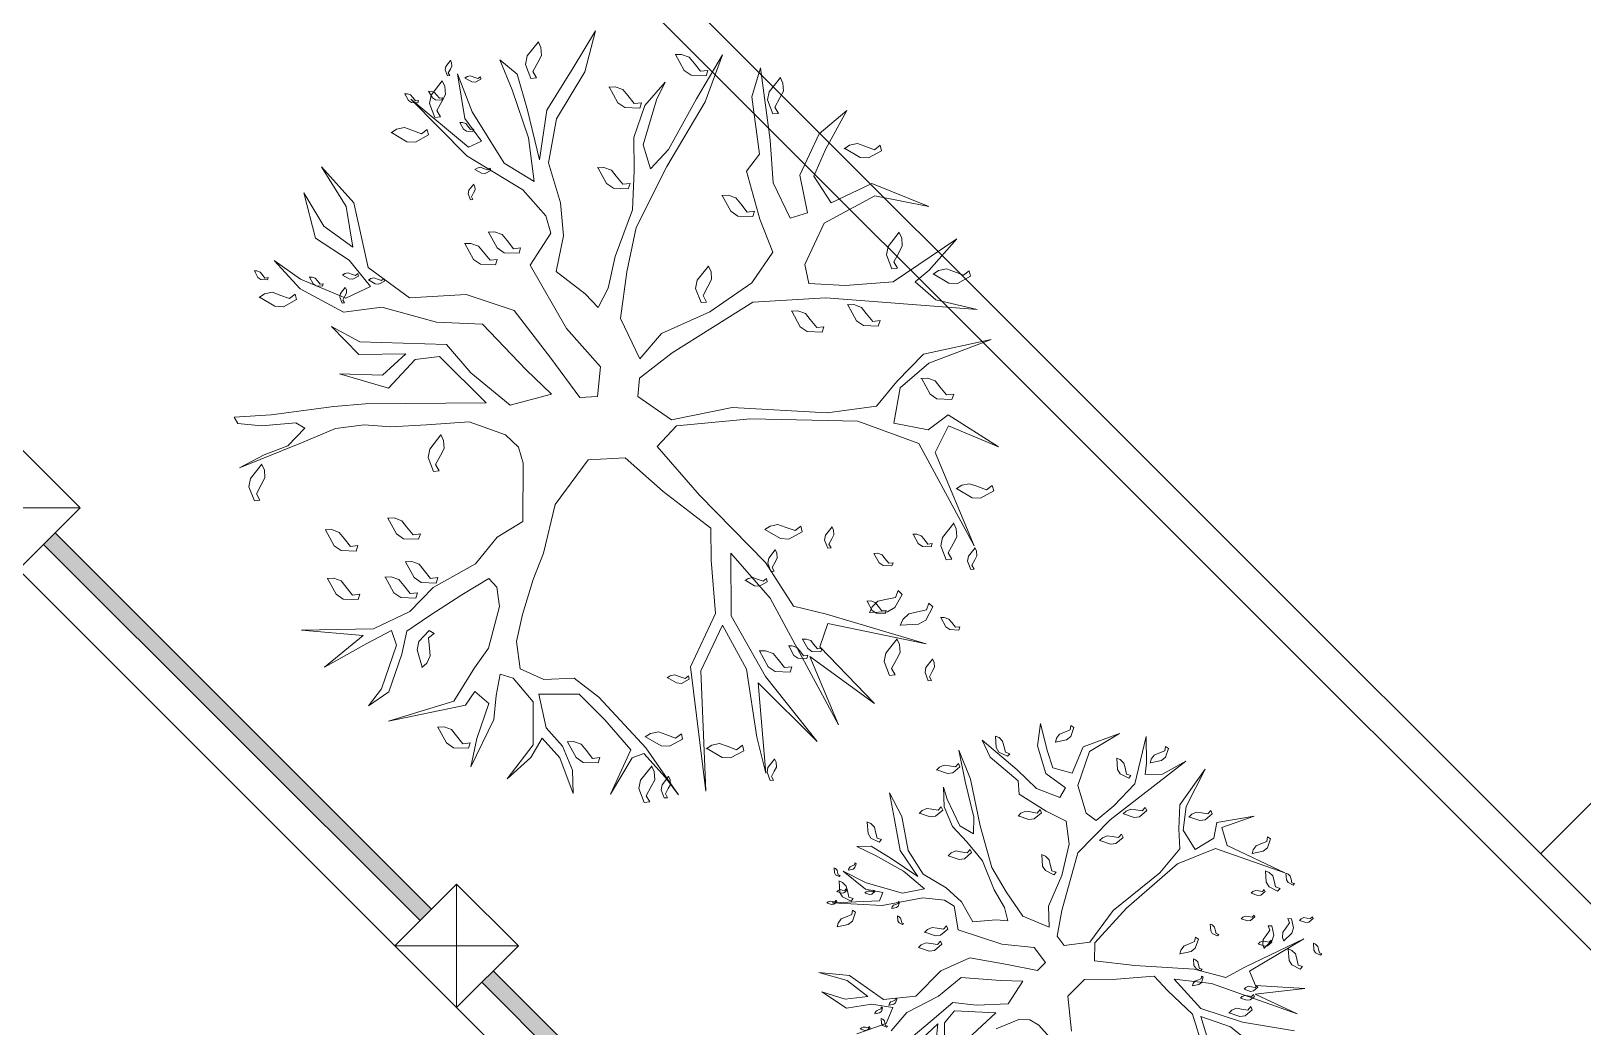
# Model space of a CAD drawing. Header units: millimetres. Extents: x 235 to 418, y 139 to 274.
# Drawn here: x 344.6 to 358.88, y 207.16 to 216.33 of the extents above; entities that cross this region are included whole.
import ezdxf

# ---------------------------------------------------------------- set-up
doc = ezdxf.new("R2010")
doc.units = ezdxf.units.MM
doc.header["$LTSCALE"] = 0.01
for name, color, linetype, lineweight in [('arboles', 252, 'Continuous', 9), ('muros bajos', 42, 'Continuous', 18), ('puertas', 2, 'Continuous', 9), ('punto delgado', 4, 'Continuous', 0)]:
    doc.layers.add(name, color=color, linetype=linetype, lineweight=lineweight)

# ---------------------------------------------------------------- blocks, each defined once
blk = doc.blocks.new('A$C0A697A68')
at = {"layer": 'puertas'}
blk.add_lwpolyline([(2.368, 4.301), (2.658, 3.795), (2.932, 3.488), (2.908, 3.251), (2.765, 3.243), (2.534, 3.557), (2.239, 3.939), (1.856, 4.066), (1.404, 4.039), (1.072, 4.283), (0.958, 4.801), (0.698, 5.088), (0.896, 4.77), (0.951, 4.445), (0.717, 4.613), (0.559, 4.881), (0.652, 4.516), (0.92, 4.341), (1.092, 4.13), (0.894, 4.037), (0.53, 4.189), (0.321, 4.338), (0.529, 4.111), (0.876, 3.924), (1.181, 3.965), (1.619, 3.845), (1.987, 3.828), (2.336, 3.464), (2.539, 3.269), (2.207, 3.18), (1.895, 3.438), (1.698, 3.667), (1.353, 3.677), (1.007, 3.686), (0.78, 3.811), (0.999, 3.585), (1.375, 3.591), (1.187, 3.421), (0.842, 3.431), (1.234, 3.317), (1.448, 3.545), (1.644, 3.571), (2.016, 3.199), (1.052, 3.191), (0.799, 3.17), (0.297, 3.103), (0, 3.085), (0.029, 3.034), (0.22, 3.015), (0.494, 3.04), (0.567, 2.995), (0.43, 2.854), (0.24, 2.784), (0.043, 2.68), (0.538, 2.88), (0.811, 2.994), (1.04, 3.024), (1.253, 3.008), (1.54, 3.024), (1.881, 3.048), (2.172, 2.942), (2.274, 2.845), (2.313, 2.717), (2.309, 2.25), (2.104, 2.123), (1.932, 1.911), (1.592, 1.721), (1.406, 1.53), (1.114, 1.391), (0.538, 1.381), (1.033, 1.336), (0.722, 1.083), (1.063, 1.273), (1.26, 1.377), (1.298, 1.26), (1.178, 0.911), (1.074, 0.775), (1.237, 0.886), (1.341, 1.188), (1.383, 1.371), (1.566, 1.496), (1.821, 1.663), (2.037, 1.792), (2.102, 1.723), (2.122, 1.57), (2.034, 1.236), (1.922, 1.077), (1.757, 0.811), (1.235, 0.652), (1.851, 0.779), (1.925, 0.889), (2.037, 0.793), (1.941, 0.513), (1.894, 0.285), (2.077, 0.665), (2.096, 0.856), (2.128, 1.027), (2.232, 0.996), (2.391, 0.807), (2.392, 0.463), (2.184, 0.191), (2.373, 0.36), (2.463, 0.516), (2.606, 0.358), (2.711, 0.072), (2.708, 0.26), (2.627, 0.45), (2.496, 0.599), (2.438, 0.868), (2.76, 0.867), (2.965, 0.661), (3.174, 0.423), (3.011, 0.068), (3.183, 0.357), (3.278, 0.392), (3.448, 0.204), (3.555, 0.063), (3.294, 0.439), (2.918, 0.844), (2.721, 0.995), (2.478, 0.985), (2.289, 1.071), (2.26, 1.289), (2.308, 1.506), (2.393, 1.784), (2.476, 1.995), (2.568, 2.385), (2.831, 2.742), (3.129, 2.759), (3.431, 2.489), (3.814, 2.196), (3.815, 1.94), (3.85, 1.512), (3.652, 1.086), (3.773, 0.092), (3.734, 1.053), (3.907, 1.42), (4.098, 1.068), (4.182, 0.524), (4.254, 0.234), (4.191, 0.958), (4.664, 0.488), (4.25, 1.01), (3.975, 1.495), (3.974, 1.995), (4.289, 1.637), (4.835, 0.622), (4.606, 1.169), (5.122, 0.794), (4.685, 1.246), (4.749, 1.432), (5.536, 1.271), (4.739, 1.509), (4.475, 1.573), (4.251, 1.921), (3.724, 2.461), (3.383, 2.849), (3.539, 3.014), (4.13, 3.071), (4.988, 3.052), (5.478, 2.873), (5.92, 2.055), (5.609, 2.802), (5.714, 3.015), (6.114, 2.847), (5.713, 3.104), (5.552, 2.983), (5.278, 3.035), (5.329, 3.319), (5.558, 3.516), (6.055, 3.705), (5.515, 3.588), (5.3, 3.371), (5.138, 3.172), (4.745, 3.119), (3.985, 3.162), (3.499, 3.064), (3.23, 3.25), (3.244, 3.396), (3.505, 3.598), (4.15, 4.006), (4.734, 4.039), (5.945, 3.946), (5.612, 4.023), (5.449, 4.168), (5.559, 4.26), (5.78, 4.512), (5.272, 4.167), (4.887, 4.137), (4.596, 4.154), (4.565, 4.305), (4.72, 4.637), (5.124, 4.857), (5.557, 4.771), (5.1, 4.954), (4.776, 4.8), (4.637, 5.014), (4.73, 5.227), (4.9, 5.538), (4.68, 5.353), (4.525, 5.022), (4.587, 4.719), (4.449, 4.678), (4.311, 4.96), (4.288, 5.301), (4.211, 5.879), (4.142, 5.648), (4.203, 5.19), (4.099, 5.054), (4.206, 4.668), (4.308, 4.404), (4.14, 4.16), (3.805, 3.926), (3.418, 3.753), (3.245, 3.552), (3.091, 3.875), (3.141, 4.248), (3.216, 4.603), (3.461, 5.091), (3.769, 5.609), (3.908, 5.983), (3.7, 5.633), (3.476, 5.226), (3.33, 5.073), (3.271, 5.265), (3.379, 5.624), (3.449, 5.766), (3.285, 5.578), (3.197, 5.322), (3.2, 5.056), (3.186, 4.743), (3.047, 4.369), (2.992, 4.118), (2.913, 3.963), (2.809, 4.071), (2.575, 4.251), (2.636, 4.536), (2.612, 4.8), (2.514, 5.12), (2.578, 5.472), (2.805, 5.847), (2.89, 6.175), (2.712, 5.879), (2.502, 5.54), (2.444, 5.144), (2.347, 5.541), (2.264, 5.83), (2.126, 5.945), (2.225, 5.703), (2.354, 5.32), (2.401, 4.971), (2.159, 5.117), (1.905, 5.527), (1.786, 5.833), (1.845, 5.474), (1.98, 5.293), (1.876, 5.245), (1.414, 5.628), (1.863, 5.177), (2.31, 4.904), (2.493, 4.695), (2.534, 4.556)], close=True, dxfattribs=at)
for points in [[(2.432, 6.091), (2.454, 6.044), (2.459, 5.98), (2.429, 5.924), (2.39, 5.852), (2.419, 5.801), (2.374, 5.796), (2.331, 5.908), (2.345, 5.975), (2.434, 6.088)], [(3.528, 5.986), (3.58, 5.988), (3.641, 5.966), (3.68, 5.918), (3.732, 5.853), (3.79, 5.86), (3.776, 5.817), (3.656, 5.821), (3.6, 5.86), (3.531, 5.986)], [(1.731, 5.941), (1.74, 5.921), (1.742, 5.894), (1.73, 5.87), (1.713, 5.839), (1.725, 5.818), (1.706, 5.816), (1.688, 5.863), (1.694, 5.891), (1.731, 5.94)], [(1.664, 5.777), (1.686, 5.73), (1.69, 5.666), (1.661, 5.611), (1.622, 5.538), (1.651, 5.487), (1.606, 5.483), (1.563, 5.595), (1.576, 5.661), (1.665, 5.775)], [(1.847, 5.797), (1.865, 5.81), (1.892, 5.815), (1.917, 5.806), (1.95, 5.794), (1.97, 5.809), (1.974, 5.79), (1.93, 5.766), (1.901, 5.767), (1.848, 5.798)], [(2.997, 5.726), (3.049, 5.728), (3.109, 5.707), (3.149, 5.658), (3.2, 5.594), (3.258, 5.6), (3.245, 5.557), (3.125, 5.562), (3.069, 5.6), (3, 5.727)], [(4.368, 5.805), (4.39, 5.758), (4.394, 5.694), (4.365, 5.639), (4.326, 5.566), (4.355, 5.515), (4.31, 5.511), (4.267, 5.623), (4.28, 5.689), (4.37, 5.803)], [(1.364, 5.672), (1.386, 5.673), (1.412, 5.663), (1.429, 5.643), (1.451, 5.615), (1.475, 5.618), (1.47, 5.6), (1.419, 5.602), (1.395, 5.618), (1.366, 5.672)], [(1.555, 5.692), (1.577, 5.693), (1.603, 5.684), (1.62, 5.663), (1.642, 5.636), (1.666, 5.639), (1.661, 5.621), (1.61, 5.623), (1.586, 5.639), (1.556, 5.693)], [(1.256, 5.36), (1.3, 5.389), (1.363, 5.402), (1.421, 5.38), (1.499, 5.352), (1.545, 5.387), (1.556, 5.343), (1.451, 5.285), (1.383, 5.289), (1.258, 5.362)], [(1.806, 5.443), (1.828, 5.443), (1.854, 5.434), (1.87, 5.414), (1.892, 5.386), (1.917, 5.389), (1.911, 5.371), (1.86, 5.373), (1.836, 5.389), (1.807, 5.443)], [(4.88, 5.233), (4.923, 5.262), (4.986, 5.275), (5.045, 5.253), (5.123, 5.225), (5.169, 5.26), (5.179, 5.216), (5.074, 5.159), (5.007, 5.163), (4.882, 5.236)], [(1.925, 5.066), (1.944, 5.078), (1.971, 5.084), (1.996, 5.075), (2.029, 5.063), (2.048, 5.078), (2.053, 5.059), (2.008, 5.034), (1.979, 5.036), (1.926, 5.067)], [(2.905, 5.081), (2.957, 5.083), (3.018, 5.062), (3.057, 5.013), (3.109, 4.949), (3.167, 4.955), (3.153, 4.912), (3.034, 4.917), (2.978, 4.955), (2.909, 5.082)], [(1.916, 4.95), (1.926, 4.93), (1.927, 4.903), (1.915, 4.879), (1.898, 4.848), (1.911, 4.827), (1.892, 4.825), (1.873, 4.873), (1.879, 4.901), (1.917, 4.949)], [(3.901, 4.859), (3.953, 4.861), (4.013, 4.839), (4.053, 4.791), (4.104, 4.726), (4.162, 4.733), (4.149, 4.69), (4.029, 4.694), (3.973, 4.733), (3.904, 4.859)], [(1.843, 4.473), (1.895, 4.475), (1.956, 4.454), (1.995, 4.405), (2.047, 4.341), (2.105, 4.347), (2.091, 4.304), (1.972, 4.309), (1.916, 4.347), (1.847, 4.474)], [(2.031, 4.565), (2.083, 4.567), (2.144, 4.545), (2.183, 4.497), (2.235, 4.432), (2.292, 4.439), (2.279, 4.396), (2.159, 4.4), (2.103, 4.439), (2.034, 4.565)], [(5.318, 4.566), (5.341, 4.519), (5.345, 4.455), (5.316, 4.4), (5.277, 4.327), (5.306, 4.276), (5.261, 4.272), (5.218, 4.384), (5.231, 4.45), (5.32, 4.564)], [(0.16, 4.255), (0.183, 4.255), (0.208, 4.246), (0.225, 4.226), (0.247, 4.198), (0.272, 4.201), (0.266, 4.183), (0.215, 4.185), (0.191, 4.201), (0.162, 4.255)], [(0.867, 4.221), (0.886, 4.233), (0.913, 4.239), (0.938, 4.23), (0.971, 4.218), (0.99, 4.233), (0.995, 4.214), (0.95, 4.189), (0.921, 4.191), (0.868, 4.222)], [(3.792, 4.296), (3.815, 4.249), (3.819, 4.185), (3.79, 4.13), (3.751, 4.057), (3.78, 4.006), (3.735, 4.002), (3.692, 4.114), (3.705, 4.18), (3.794, 4.294)], [(5.591, 4.229), (5.635, 4.258), (5.698, 4.271), (5.756, 4.249), (5.834, 4.221), (5.88, 4.256), (5.891, 4.212), (5.786, 4.154), (5.718, 4.158), (5.593, 4.231)], [(0.601, 4.205), (0.624, 4.206), (0.649, 4.197), (0.666, 4.176), (0.688, 4.148), (0.713, 4.151), (0.707, 4.133), (0.656, 4.135), (0.632, 4.151), (0.603, 4.205)], [(0.889, 4.123), (0.898, 4.103), (0.9, 4.076), (0.887, 4.052), (0.871, 4.021), (0.883, 4), (0.864, 3.998), (0.846, 4.046), (0.851, 4.074), (0.889, 4.122)], [(1.075, 4.182), (1.094, 4.194), (1.12, 4.199), (1.146, 4.19), (1.178, 4.178), (1.198, 4.193), (1.203, 4.174), (1.158, 4.15), (1.129, 4.151), (1.076, 4.183)], [(0.2, 4.042), (0.244, 4.071), (0.307, 4.084), (0.365, 4.062), (0.443, 4.034), (0.489, 4.069), (0.5, 4.025), (0.395, 3.968), (0.327, 3.972), (0.203, 4.045)], [(4.905, 3.983), (4.957, 3.985), (5.018, 3.963), (5.057, 3.914), (5.109, 3.85), (5.167, 3.857), (5.153, 3.813), (5.034, 3.818), (4.978, 3.856), (4.909, 3.983)], [(4.457, 3.934), (4.509, 3.936), (4.57, 3.914), (4.609, 3.866), (4.661, 3.801), (4.718, 3.808), (4.705, 3.765), (4.585, 3.769), (4.529, 3.808), (4.46, 3.934)], [(5.494, 3.395), (5.546, 3.397), (5.607, 3.376), (5.646, 3.327), (5.698, 3.262), (5.756, 3.269), (5.742, 3.226), (5.622, 3.231), (5.567, 3.269), (5.498, 3.396)], [(1.653, 2.945), (1.676, 2.898), (1.68, 2.834), (1.651, 2.778), (1.612, 2.706), (1.641, 2.655), (1.596, 2.65), (1.553, 2.762), (1.566, 2.829), (1.655, 2.942)], [(0.22, 2.709), (0.242, 2.662), (0.246, 2.598), (0.217, 2.543), (0.178, 2.47), (0.207, 2.419), (0.162, 2.415), (0.119, 2.527), (0.132, 2.593), (0.222, 2.707)], [(5.776, 2.511), (5.82, 2.539), (5.883, 2.552), (5.941, 2.531), (6.019, 2.502), (6.065, 2.538), (6.076, 2.494), (5.971, 2.436), (5.903, 2.44), (5.778, 2.513)], [(1.228, 2.276), (1.28, 2.278), (1.341, 2.256), (1.38, 2.208), (1.432, 2.143), (1.49, 2.15), (1.476, 2.107), (1.356, 2.111), (1.3, 2.15), (1.231, 2.276)], [(5.754, 2.238), (5.777, 2.191), (5.781, 2.127), (5.751, 2.071), (5.713, 1.998), (5.741, 1.948), (5.696, 1.943), (5.654, 2.055), (5.667, 2.122), (5.756, 2.235)], [(0.729, 2.182), (0.781, 2.184), (0.841, 2.162), (0.881, 2.113), (0.932, 2.049), (0.99, 2.056), (0.977, 2.012), (0.857, 2.017), (0.801, 2.055), (0.732, 2.182)], [(4.244, 2.184), (4.287, 2.213), (4.35, 2.226), (4.409, 2.204), (4.487, 2.176), (4.533, 2.211), (4.543, 2.167), (4.438, 2.109), (4.371, 2.113), (4.246, 2.186)], [(4.782, 2.209), (4.795, 2.181), (4.798, 2.143), (4.781, 2.111), (4.758, 2.068), (4.775, 2.038), (4.748, 2.035), (4.723, 2.101), (4.731, 2.14), (4.783, 2.207)], [(5.43, 2.147), (5.461, 2.148), (5.497, 2.135), (5.52, 2.107), (5.55, 2.069), (5.584, 2.072), (5.576, 2.047), (5.506, 2.05), (5.473, 2.072), (5.432, 2.147)], [(4.328, 2.024), (4.341, 1.996), (4.344, 1.958), (4.327, 1.925), (4.304, 1.882), (4.321, 1.852), (4.294, 1.85), (4.269, 1.916), (4.277, 1.955), (4.329, 2.022)], [(5.116, 1.993), (5.147, 1.995), (5.183, 1.982), (5.206, 1.953), (5.236, 1.915), (5.271, 1.919), (5.262, 1.894), (5.192, 1.896), (5.159, 1.919), (5.118, 1.994)], [(5.926, 2.04), (5.939, 2.012), (5.942, 1.975), (5.925, 1.942), (5.902, 1.899), (5.919, 1.869), (5.892, 1.866), (5.867, 1.932), (5.874, 1.972), (5.927, 2.039)], [(1.369, 1.927), (1.421, 1.929), (1.481, 1.907), (1.521, 1.858), (1.572, 1.794), (1.63, 1.801), (1.617, 1.757), (1.497, 1.762), (1.441, 1.8), (1.372, 1.927)], [(0.745, 1.793), (0.797, 1.795), (0.857, 1.774), (0.897, 1.725), (0.948, 1.661), (1.006, 1.667), (0.993, 1.624), (0.873, 1.629), (0.817, 1.667), (0.748, 1.794)], [(1.205, 1.805), (1.257, 1.807), (1.318, 1.786), (1.357, 1.737), (1.409, 1.673), (1.467, 1.679), (1.453, 1.636), (1.333, 1.641), (1.277, 1.679), (1.208, 1.806)], [(4.087, 1.777), (4.113, 1.794), (4.15, 1.802), (4.185, 1.789), (4.231, 1.772), (4.258, 1.793), (4.264, 1.767), (4.202, 1.733), (4.162, 1.735), (4.089, 1.779)], [(5.082, 1.518), (5.103, 1.566), (5.149, 1.611), (5.211, 1.625), (5.291, 1.642), (5.311, 1.697), (5.344, 1.666), (5.286, 1.561), (5.227, 1.527), (5.083, 1.522)], [(5.062, 1.612), (5.093, 1.614), (5.129, 1.601), (5.152, 1.572), (5.182, 1.534), (5.216, 1.538), (5.208, 1.512), (5.138, 1.515), (5.105, 1.538), (5.064, 1.613)], [(5.329, 1.418), (5.35, 1.466), (5.396, 1.511), (5.457, 1.524), (5.538, 1.542), (5.557, 1.597), (5.59, 1.566), (5.533, 1.46), (5.474, 1.427), (5.33, 1.421)], [(1.502, 1.081), (1.541, 1.116), (1.569, 1.174), (1.562, 1.236), (1.554, 1.318), (1.6, 1.354), (1.56, 1.376), (1.478, 1.288), (1.465, 1.222), (1.505, 1.083)], [(5.65, 1.481), (5.681, 1.482), (5.717, 1.469), (5.74, 1.441), (5.77, 1.403), (5.805, 1.406), (5.797, 1.381), (5.726, 1.384), (5.693, 1.406), (5.652, 1.481)], [(4.434, 1.253), (4.465, 1.254), (4.501, 1.242), (4.524, 1.213), (4.555, 1.175), (4.589, 1.179), (4.581, 1.153), (4.51, 1.156), (4.477, 1.178), (4.436, 1.253)], [(4.545, 1.307), (4.576, 1.308), (4.612, 1.296), (4.635, 1.267), (4.666, 1.229), (4.7, 1.233), (4.692, 1.207), (4.621, 1.21), (4.588, 1.233), (4.547, 1.307)], [(5.301, 1.311), (5.323, 1.264), (5.327, 1.2), (5.298, 1.145), (5.259, 1.072), (5.288, 1.021), (5.243, 1.017), (5.2, 1.129), (5.213, 1.195), (5.303, 1.309)], [(4.199, 1.213), (4.251, 1.215), (4.311, 1.193), (4.351, 1.144), (4.402, 1.08), (4.46, 1.087), (4.447, 1.043), (4.327, 1.048), (4.271, 1.086), (4.202, 1.213)], [(5.586, 1.149), (5.599, 1.121), (5.602, 1.083), (5.584, 1.05), (5.562, 1.007), (5.579, 0.977), (5.552, 0.975), (5.527, 1.041), (5.534, 1.08), (5.587, 1.147)], [(3.463, 0.999), (3.489, 1.015), (3.526, 1.023), (3.561, 1.01), (3.607, 0.993), (3.634, 1.014), (3.64, 0.988), (3.578, 0.954), (3.538, 0.957), (3.465, 1)], [(1.628, 0.603), (1.68, 0.605), (1.74, 0.584), (1.78, 0.535), (1.831, 0.47), (1.889, 0.477), (1.876, 0.434), (1.756, 0.438), (1.7, 0.477), (1.631, 0.603)], [(3.289, 0.525), (3.332, 0.553), (3.395, 0.566), (3.454, 0.544), (3.532, 0.516), (3.578, 0.551), (3.588, 0.507), (3.483, 0.45), (3.416, 0.454), (3.291, 0.527)], [(2.664, 0.486), (2.716, 0.488), (2.777, 0.467), (2.816, 0.418), (2.868, 0.353), (2.926, 0.36), (2.912, 0.317), (2.792, 0.321), (2.737, 0.36), (2.667, 0.487)], [(3.777, 0.431), (3.821, 0.46), (3.884, 0.473), (3.943, 0.451), (4.02, 0.423), (4.066, 0.458), (4.077, 0.414), (3.972, 0.357), (3.904, 0.361), (3.78, 0.434)], [(3.339, 0.295), (3.361, 0.248), (3.366, 0.183), (3.336, 0.128), (3.297, 0.055), (3.326, 0.005), (3.281, 0), (3.238, 0.112), (3.251, 0.178), (3.341, 0.292)], [(4.322, 0.35), (4.335, 0.322), (4.338, 0.284), (4.32, 0.252), (4.298, 0.209), (4.315, 0.179), (4.288, 0.176), (4.263, 0.242), (4.27, 0.281), (4.323, 0.348)], [(3.475, 0.211), (3.488, 0.183), (3.491, 0.145), (3.473, 0.112), (3.45, 0.069), (3.467, 0.039), (3.441, 0.037), (3.416, 0.103), (3.423, 0.142), (3.476, 0.209)]]:
    blk.add_lwpolyline(points, dxfattribs=at)
blk = doc.blocks.new('A$C795151E7')
at = {"layer": 'puertas'}
for points in [[(2.014, 10.846), (2.235, 10.875), (2.553, 10.789), (2.821, 10.776), (3.073, 10.512), (3.221, 10.37), (2.98, 10.306), (2.754, 10.493), (2.611, 10.659), (2.36, 10.666), (2.109, 10.673)], [(2.103, 10.6), (2.376, 10.604), (2.24, 10.481)], [(2.274, 10.405), (2.429, 10.571), (2.572, 10.59), (2.841, 10.32), (2.142, 10.313)], [(2.743, 10.21), (2.955, 10.133), (3.029, 10.063), (3.057, 9.97), (3.054, 9.631)], [(3.242, 9.728), (3.433, 9.988), (3.649, 10), (3.869, 9.804), (4.147, 9.591), (4.147, 9.406), (4.173, 9.095), (4.029, 8.786)], [(4.088, 8.761), (4.214, 9.028), (4.353, 8.773), (4.414, 8.378)], [(4.763, 8.352), (4.463, 8.731), (4.263, 9.083), (4.263, 9.446), (4.491, 9.186), (4.887, 8.449), (4.722, 8.846), (5.096, 8.574), (4.779, 8.902), (4.825, 9.037), (5.396, 8.92), (4.818, 9.092), (4.626, 9.139), (4.463, 9.392), (4.081, 9.784), (3.834, 10.065), (3.947, 10.185), (4.376, 10.226), (4.998, 10.213), (5.354, 10.083), (5.675, 9.489), (5.45, 10.031), (5.526, 10.186), (5.816, 10.064), (5.525, 10.251), (5.408, 10.163), (5.209, 10.201), (5.246, 10.407), (5.413, 10.55), (5.773, 10.687), (5.381, 10.602), (5.225, 10.444), (5.108, 10.3), (4.823, 10.262), (4.271, 10.293), (3.918, 10.221), (3.722, 10.357), (3.732, 10.463), (3.922, 10.609), (4.39, 10.905), (4.814, 10.929), (5.693, 10.861), (5.452, 10.918), (5.333, 11.023), (5.413, 11.09), (5.574, 11.273), (5.205, 11.022), (4.925, 11.001), (4.714, 11.013), (4.692, 11.123), (4.804, 11.363), (5.097, 11.523), (5.412, 11.461), (5.08, 11.594), (4.845, 11.482), (4.744, 11.637), (4.812, 11.791), (4.935, 12.017), (4.775, 11.883), (4.662, 11.643), (4.708, 11.423), (4.607, 11.393), (4.507, 11.598), (4.49, 11.845), (4.434, 12.265), (4.384, 12.097), (4.429, 11.764), (4.353, 11.666), (4.431, 11.386), (4.505, 11.194), (4.383, 11.017), (4.14, 10.848), (3.859, 10.721), (3.733, 10.576), (3.622, 10.811), (3.658, 11.081), (3.712, 11.338), (3.89, 11.693), (4.114, 12.069), (4.215, 12.34), (4.063, 12.086), (3.902, 11.791), (3.795, 11.68), (3.753, 11.819), (3.831, 12.08), (3.881, 12.183), (3.763, 12.046), (3.699, 11.86), (3.701, 11.667), (3.691, 11.44), (3.59, 11.169), (3.55, 10.986), (3.492, 10.874), (3.417, 10.953), (3.247, 11.083), (3.292, 11.29), (3.274, 11.481), (3.203, 11.714), (3.249, 11.97), (3.414, 12.242), (3.476, 12.479), (3.347, 12.265), (3.194, 12.019), (3.152, 11.731), (3.081, 12.02), (3.021, 12.229), (2.922, 12.313), (2.993, 12.137), (3.087, 11.859), (3.121, 11.606), (2.945, 11.712), (2.761, 12.009), (2.675, 12.231), (2.717, 11.971), (2.816, 11.839), (2.74, 11.805), (2.404, 12.083), (2.73, 11.755), (3.055, 11.557), (3.188, 11.405), (3.217, 11.305), (3.097, 11.119), (3.307, 10.752), (3.506, 10.529), (3.489, 10.358), (3.385, 10.352), (3.217, 10.579), (3.003, 10.857), (2.725, 10.949), (2.397, 10.929), (2.156, 11.107), (2.074, 11.482), (1.885, 11.691), (2.028, 11.46), (2.068, 11.224), (1.899, 11.346), (1.784, 11.54), (1.852, 11.275), (2.046, 11.148), (2.171, 10.996), (2.027, 10.928), (1.763, 11.038)], [(2.634, 12.31), (2.641, 12.295), (2.643, 12.275), (2.633, 12.258), (2.621, 12.236), (2.63, 12.22), (2.616, 12.219), (2.603, 12.253), (2.607, 12.274), (2.635, 12.309)], [(3.143, 12.419), (3.16, 12.385), (3.163, 12.338), (3.141, 12.298), (3.113, 12.245), (3.134, 12.208), (3.101, 12.205), (3.07, 12.286), (3.08, 12.334), (3.145, 12.417)], [(3.939, 12.342), (3.977, 12.344), (4.021, 12.328), (4.049, 12.293), (4.087, 12.246), (4.129, 12.251), (4.119, 12.22), (4.032, 12.223), (3.991, 12.251), (3.941, 12.343)], [(2.586, 12.191), (2.602, 12.157), (2.605, 12.11), (2.584, 12.07), (2.555, 12.017), (2.576, 11.981), (2.544, 11.977), (2.513, 12.059), (2.522, 12.107), (2.587, 12.189)], [(2.719, 12.206), (2.732, 12.215), (2.751, 12.218), (2.77, 12.212), (2.794, 12.203), (2.808, 12.214), (2.811, 12.2), (2.779, 12.183), (2.758, 12.184), (2.719, 12.206)], [(3.553, 12.154), (3.591, 12.155), (3.635, 12.14), (3.664, 12.104), (3.701, 12.058), (3.743, 12.063), (3.733, 12.031), (3.646, 12.035), (3.606, 12.062), (3.556, 12.154)], [(4.549, 12.211), (4.565, 12.177), (4.568, 12.131), (4.547, 12.091), (4.518, 12.038), (4.539, 12.001), (4.507, 11.998), (4.475, 12.079), (4.485, 12.127), (4.55, 12.21)], [(2.368, 12.114), (2.384, 12.115), (2.403, 12.108), (2.415, 12.093), (2.431, 12.074), (2.449, 12.076), (2.445, 12.062), (2.408, 12.064), (2.391, 12.076), (2.369, 12.115)], [(2.507, 12.13), (2.523, 12.13), (2.542, 12.124), (2.554, 12.108), (2.57, 12.089), (2.588, 12.091), (2.583, 12.077), (2.546, 12.079), (2.529, 12.091), (2.508, 12.13)], [(2.29, 11.888), (2.321, 11.909), (2.367, 11.918), (2.41, 11.903), (2.466, 11.882), (2.5, 11.908), (2.507, 11.876), (2.431, 11.834), (2.382, 11.837), (2.291, 11.89)], [(2.689, 11.948), (2.705, 11.949), (2.723, 11.942), (2.736, 11.927), (2.752, 11.907), (2.769, 11.909), (2.765, 11.896), (2.728, 11.897), (2.711, 11.909), (2.69, 11.948)], [(4.92, 11.796), (4.952, 11.817), (4.998, 11.826), (5.04, 11.811), (5.096, 11.79), (5.13, 11.816), (5.138, 11.784), (5.061, 11.742), (5.012, 11.745), (4.922, 11.798)], [(2.769, 11.591), (2.776, 11.576), (2.777, 11.556), (2.768, 11.539), (2.756, 11.517), (2.765, 11.501), (2.751, 11.5), (2.738, 11.534), (2.742, 11.555), (2.769, 11.59)], [(2.776, 11.675), (2.789, 11.684), (2.809, 11.688), (2.827, 11.681), (2.851, 11.672), (2.865, 11.683), (2.868, 11.67), (2.836, 11.652), (2.815, 11.653), (2.776, 11.676)], [(3.487, 11.686), (3.525, 11.687), (3.569, 11.672), (3.597, 11.636), (3.635, 11.59), (3.677, 11.594), (3.667, 11.563), (3.58, 11.566), (3.539, 11.594), (3.489, 11.686)], [(4.209, 11.524), (4.247, 11.526), (4.291, 11.51), (4.32, 11.475), (4.357, 11.428), (4.399, 11.433), (4.389, 11.402), (4.302, 11.405), (4.262, 11.433), (4.212, 11.525)], [(2.852, 11.311), (2.89, 11.312), (2.934, 11.297), (2.963, 11.261), (3, 11.215), (3.042, 11.219), (3.032, 11.188), (2.945, 11.192), (2.905, 11.219), (2.855, 11.311)], [(5.238, 11.312), (5.255, 11.278), (5.258, 11.231), (5.236, 11.191), (5.208, 11.138), (5.229, 11.102), (5.197, 11.098), (5.165, 11.18), (5.175, 11.228), (5.24, 11.31)], [(2.716, 11.244), (2.754, 11.246), (2.798, 11.23), (2.826, 11.195), (2.864, 11.148), (2.906, 11.153), (2.896, 11.122), (2.809, 11.125), (2.769, 11.153), (2.718, 11.245)], [(1.815, 11.05), (1.831, 11.05), (1.849, 11.044), (1.862, 11.029), (1.878, 11.009), (1.895, 11.011), (1.891, 10.997), (1.854, 10.999), (1.837, 11.011), (1.816, 11.05)], [(2.008, 11.062), (2.021, 11.07), (2.04, 11.074), (2.059, 11.068), (2.083, 11.059), (2.097, 11.07), (2.1, 11.056), (2.068, 11.038), (2.047, 11.04), (2.008, 11.062)], [(2.158, 11.033), (2.172, 11.042), (2.191, 11.046), (2.21, 11.039), (2.233, 11.03), (2.248, 11.041), (2.251, 11.027), (2.219, 11.01), (2.198, 11.011), (2.159, 11.033)], [(4.131, 11.116), (4.147, 11.082), (4.15, 11.035), (4.129, 10.995), (4.101, 10.942), (4.122, 10.906), (4.089, 10.902), (4.058, 10.984), (4.067, 11.032), (4.132, 11.114)], [(5.436, 11.067), (5.468, 11.088), (5.514, 11.097), (5.556, 11.082), (5.613, 11.061), (5.646, 11.087), (5.654, 11.055), (5.578, 11.013), (5.529, 11.016), (5.438, 11.069)], [(2.023, 10.991), (2.03, 10.976), (2.031, 10.956), (2.022, 10.939), (2.01, 10.917), (2.019, 10.901), (2.005, 10.9), (1.992, 10.934), (1.996, 10.955), (2.024, 10.99)], [(4.613, 10.853), (4.651, 10.854), (4.695, 10.839), (4.724, 10.803), (4.761, 10.757), (4.803, 10.761), (4.793, 10.73), (4.706, 10.734), (4.666, 10.761), (4.615, 10.853)], [(4.939, 10.888), (4.977, 10.89), (5.021, 10.874), (5.049, 10.839), (5.087, 10.792), (5.129, 10.797), (5.119, 10.766), (5.032, 10.769), (4.991, 10.797), (4.941, 10.889)], [(5.366, 10.462), (5.404, 10.463), (5.448, 10.448), (5.477, 10.412), (5.514, 10.366), (5.556, 10.37), (5.546, 10.339), (5.459, 10.342), (5.419, 10.37), (5.369, 10.462)], [(5.571, 9.82), (5.602, 9.841), (5.648, 9.85), (5.691, 9.834), (5.747, 9.814), (5.781, 9.839), (5.788, 9.808), (5.712, 9.766), (5.663, 9.769), (5.572, 9.822)], [(4.458, 9.583), (4.49, 9.604), (4.536, 9.613), (4.578, 9.597), (4.635, 9.577), (4.668, 9.602), (4.676, 9.57), (4.6, 9.529), (4.551, 9.531), (4.46, 9.584)], [(4.849, 9.601), (4.859, 9.581), (4.861, 9.553), (4.848, 9.529), (4.831, 9.498), (4.844, 9.477), (4.825, 9.475), (4.806, 9.523), (4.812, 9.551), (4.85, 9.6)], [(5.555, 9.622), (5.571, 9.588), (5.574, 9.541), (5.553, 9.501), (5.525, 9.448), (5.546, 9.411), (5.513, 9.408), (5.482, 9.489), (5.491, 9.538), (5.556, 9.62)], [(4.52, 9.466), (4.529, 9.446), (4.531, 9.419), (4.519, 9.395), (4.502, 9.364), (4.514, 9.342), (4.495, 9.34), (4.477, 9.388), (4.482, 9.417), (4.521, 9.465)], [(5.092, 9.444), (5.114, 9.445), (5.14, 9.436), (5.157, 9.415), (5.179, 9.388), (5.204, 9.39), (5.198, 9.372), (5.147, 9.374), (5.123, 9.39), (5.093, 9.445)], [(5.32, 9.556), (5.342, 9.557), (5.368, 9.548), (5.385, 9.527), (5.407, 9.499), (5.432, 9.502), (5.426, 9.483), (5.374, 9.485), (5.351, 9.502), (5.321, 9.556)], [(5.68, 9.478), (5.689, 9.458), (5.691, 9.431), (5.679, 9.407), (5.662, 9.376), (5.674, 9.354), (5.655, 9.352), (5.637, 9.4), (5.642, 9.429), (5.68, 9.477)], [(4.345, 9.288), (4.364, 9.3), (4.391, 9.305), (4.416, 9.296), (4.449, 9.284), (4.469, 9.299), (4.473, 9.28), (4.428, 9.255), (4.399, 9.257), (4.346, 9.288)], [(5.052, 9.168), (5.075, 9.169), (5.101, 9.159), (5.118, 9.139), (5.14, 9.111), (5.165, 9.114), (5.159, 9.095), (5.107, 9.097), (5.083, 9.114), (5.054, 9.168)], [(5.067, 9.1), (5.082, 9.134), (5.116, 9.167), (5.16, 9.177), (5.219, 9.19), (5.233, 9.229), (5.257, 9.207), (5.215, 9.13), (5.172, 9.106), (5.068, 9.102)], [(5.246, 9.027), (5.261, 9.061), (5.295, 9.094), (5.339, 9.104), (5.398, 9.117), (5.412, 9.157), (5.436, 9.134), (5.394, 9.057), (5.351, 9.033), (5.247, 9.029)], [(5.479, 9.072), (5.502, 9.073), (5.528, 9.064), (5.544, 9.043), (5.567, 9.016), (5.591, 9.018), (5.586, 9), (5.534, 9.002), (5.51, 9.018), (5.481, 9.073)], [(4.426, 8.878), (4.464, 8.879), (4.508, 8.864), (4.536, 8.828), (4.574, 8.781), (4.616, 8.786), (4.606, 8.755), (4.519, 8.758), (4.478, 8.786), (4.428, 8.878)], [(4.597, 8.907), (4.619, 8.908), (4.645, 8.899), (4.662, 8.878), (4.684, 8.85), (4.709, 8.853), (4.703, 8.834), (4.652, 8.836), (4.628, 8.853), (4.598, 8.907)], [(4.677, 8.946), (4.7, 8.947), (4.726, 8.938), (4.743, 8.917), (4.765, 8.889), (4.789, 8.892), (4.784, 8.874), (4.732, 8.876), (4.708, 8.892), (4.679, 8.947)], [(5.226, 8.949), (5.242, 8.915), (5.245, 8.869), (5.224, 8.828), (5.196, 8.776), (5.216, 8.739), (5.184, 8.736), (5.153, 8.817), (5.162, 8.865), (5.227, 8.947)], [(5.433, 8.831), (5.442, 8.811), (5.444, 8.783), (5.432, 8.76), (5.415, 8.728), (5.427, 8.707), (5.408, 8.705), (5.39, 8.753), (5.395, 8.781), (5.434, 8.83)]]:
    blk.add_lwpolyline(points, dxfattribs=at)

msp = doc.modelspace()

# ---------------------------------------------------------------- hatches: boundary and pattern name
at = {"layer": 'punto delgado'}
h = msp.add_hatch(dxfattribs=at)
h.set_pattern_fill('ENDGRAIN', color=256, scale=0.35, angle=195, style=0, pattern_type=2)
h.set_pattern_definition([(195, (-507.59707, -47.117), (-0.24748737, -0.4286607), [0.0175, -0.3325]), (195, (-507.35136, -47.0874), (-0.24748737, -0.4286607), [0.035, -0.315]), (195, (-507.56658, -47.16317), (-0.24748737, -0.4286607), [0.0175, -0.3325]), (195, (-507.35467, -47.14263), (-0.24748737, -0.4286607), [0.0175, -0.3325]), (195, (-507.553, -47.21388), (-0.24748737, -0.4286607), [0.0175, -0.3325]), (195, (-507.36252, -47.18096), (-0.24748737, -0.4286607), [0.0175, -0.3325]), (195, (-507.54393, -47.2477), (-0.24748737, -0.4286607), [0.0175, -0.3325]), (195, (-507.34893, -47.23167), (-0.24748737, -0.4286607), [0.0175, -0.1925, 0.0175, -0.1225]), (195, (-507.33987, -47.26548), (-0.24748737, -0.4286607), [0.035, -0.175, 0.0175, -0.1225]), (195, (-507.30938, -47.31166), (-0.24748737, -0.4286607), [0.0175, -0.0525, 0.0175, -0.14, 0.0175, -0.105]), (195, (-507.28342, -47.34094), (-0.24748737, -0.4286607), [0.0175, -0.07, 0.035, -0.2275]), (195, (-507.49864, -47.41673), (-0.24748737, -0.4286607), [0.0175, -0.3325]), (195, (-507.27436, -47.37475), (-0.24748737, -0.4286607), [0.0175, -0.0875, 0.0175, -0.2275]), (240, (-507.3266, -47.04452), (0.090586666, -0.33807404), [0.04949735, -0.4454774]), (240, (-507.61397, -47.12152), (0.090586666, -0.33807404), [0.09899495, -0.3959798]), (240, (-507.56868, -47.29056), (0.090586666, -0.33807404), [0.0247485, -0.47022625]), (240, (-507.27226, -47.24736), (0.090586666, -0.33807404), [0.0742462, -0.42072855]), (240, (-507.55962, -47.32436), (0.090586666, -0.33807404), [0.12374369, -0.37123106]), (240, (-507.54603, -47.37507), (0.090586666, -0.33807404), [0.0742462, -0.42072855]), (150, (-507.46936, -47.39076), (-0.33807404, -0.090586666), [0.0247485, -0.47022625]), (150, (-507.4235, -47.0886), (-0.33807404, -0.090586666), [0.04949735, -0.4454774]), (150, (-507.40417, -47.22836), (-0.33807404, -0.090586666), [0.04949735, -0.4454774]), (150, (-507.5237, -47.18792), (-0.33807404, -0.090586666), [0.04949735, -0.4454774]), (150, (-507.47057, -47.31862), (-0.33807404, -0.090586666), [0.04949735, -0.4454774]), (150, (-507.47842, -47.35696), (-0.33807404, -0.090586666), [0.0742462, -0.42072855]), (150, (-507.44825, -47.13147), (-0.33807404, -0.090586666), [0.0742462, -0.42072855]), (150, (-507.49443, -47.16196), (-0.33807404, -0.090586666), [0.0742462, -0.42072855]), (150, (-507.41202, -47.2667), (-0.33807404, -0.090586666), [0.0742462, -0.42072855]), (150, (-507.4413, -47.29266), (-0.33807404, -0.090586666), [0.0742462, -0.42072855]), (221.565051, (-507.3254, -47.11666), (-0.33807404, -0.090586666), [0.03913119, -0.7434926]), (221.565051, (-507.58348, -47.1677), (-0.33807404, -0.090586666), [0.15652476, -0.62609903]), (221.565051, (-507.56989, -47.21841), (-0.33807404, -0.090586666), [0.15652476, -0.62609903]), (221.565051, (-507.56083, -47.25222), (-0.33807404, -0.090586666), [0.1565249, -0.2345, 0.0782635, -0.31333539]), (221.565051, (-507.58105, -47.31199), (-0.33807404, -0.090586666), [0.03913119, -0.7434926]), (221.565051, (-507.24508, -47.34879), (-0.33807404, -0.090586666), [0.03913119, -0.7434926]), (221.565051, (-507.51554, -47.42126), (-0.33807404, -0.090586666), [0.07826238, -0.70436141]), (168.434949, (-507.51255, -47.09434), (-0.33807404, -0.090586666), [0.07826238, -0.70436141]), (168.434949, (-507.37158, -47.14716), (-0.33807404, -0.090586666), [0.07826238, -0.70436141]), (168.434949, (-507.38517, -47.09644), (-0.33807404, -0.090586666), [0.03913119, -0.74349141]), (168.434949, (-507.37942, -47.1855), (-0.33807404, -0.090586666), [0.11739357, -0.66523022]), (168.434949, (-507.44704, -47.20361), (-0.33807404, -0.090586666), [0.07826238, -0.70436141]), (168.434949, (-507.47631, -47.22957), (-0.33807404, -0.090586666), [0.07826238, -0.70436141]), (168.434949, (-507.36583, -47.2362), (-0.33807404, -0.090586666), [0.03913119, -0.74349141]), (168.434949, (-507.37368, -47.27454), (-0.33807404, -0.090586666), [0.03913119, -0.74349141]), (168.434949, (-507.49079, -47.37839), (-0.33807404, -0.090586666), [0.03913119, -0.74349141]), (168.434949, (-507.5056, -47.25553), (-0.33807404, -0.090586666), [0.03913119, -0.74349141]), (168.434949, (-507.32628, -47.3162), (-0.33807404, -0.090586666), [0.11739357, -0.66523022]), (168.434949, (-507.30032, -47.34547), (-0.33807404, -0.090586666), [0.07826238, -0.70436141]), (168.434949, (-507.51344, -47.29387), (-0.33807404, -0.090586666), [0.03913, -0.35217, 0.03913, -0.35219379]), (168.434949, (-507.3939, -47.33431), (-0.33807404, -0.090586666), [0.07826238, -0.70436141]), (168.434949, (-507.40174, -47.37265), (-0.33807404, -0.090586666), [0.07826238, -0.70436141]), (168.434949, (-507.29126, -47.37928), (-0.33807404, -0.090586666), [0.07826238, -0.70436141]), (168.434949, (-507.39268, -47.40645), (-0.33807404, -0.090586666), [0.07826238, -0.70436141])])
edge = h.paths.add_edge_path()
edge.add_line((344.819, 211.705), (344.713, 211.599))
edge.add_line((344.713, 211.599), (346.247, 210.065))
edge.add_spline(control_points=[(346.247, 210.065), (346.315, 210.068), (346.382, 210.071), (346.45, 210.074)], knot_values=[130.974155, 130.974155, 130.974155, 130.974155, 131.157157, 131.157157, 131.157157, 131.157157], degree=3, periodic=0)
edge.add_line((346.45, 210.074), (344.819, 211.705))
edge = h.paths.add_edge_path()
edge.add_spline(control_points=[(346.45, 210.074), (346.382, 210.071), (346.315, 210.068), (346.247, 210.065)], knot_values=[130.974155, 130.974155, 130.974155, 130.974155, 131.157157, 131.157157, 131.157157, 131.157157], degree=3, periodic=0)
edge.add_line((346.247, 210.065), (348.177, 208.135))
edge.add_line((348.177, 208.135), (348.283, 208.241))
edge.add_line((348.283, 208.241), (346.45, 210.074))
h.paths.add_polyline_path([(348.851, 207.673), (348.745, 207.567), (352.208, 204.103), (352.314, 204.21)])

# ---------------------------------------------------------------- linework, layer by layer
at = {"layer": 'muros bajos'}
for p, q in [((342.455, 224.785), (390.798, 176.441)), ((342.243, 224.573), (390.789, 176.026)), ((340.377, 215.473), (357.558, 198.292)), ((348.283, 208.241), (344.819, 211.705)), ((348.177, 208.135), (344.713, 211.599)), ((352.314, 204.21), (348.851, 207.673)), ((352.208, 204.103), (348.745, 207.567))]:
    msp.add_line(p, q, dxfattribs=at)
for points in [[(345.05, 211.936), (344.482, 211.368), (343.914, 211.936), (344.482, 212.504)], [(349.082, 207.904), (348.514, 207.336), (347.946, 207.904), (348.514, 208.472)]]:
    msp.add_lwpolyline(points, close=True, dxfattribs=at)
at = {"layer": 'puertas'}
for p, q in [((343.914, 211.936), (345.05, 211.936)), ((348.514, 208.472), (348.514, 207.336)), ((347.946, 207.904), (349.082, 207.904))]:
    msp.add_line(p, q, dxfattribs=at)
at = {"layer": 'punto delgado'}
msp.add_line((358.488, 208.751), (377.999, 228.262), dxfattribs=at)

# ---------------------------------------------------------------- block references
at = {"layer": 'arboles', "xscale": 1.150405464859091, "yscale": 1.150405464859034, "zscale": 1.150405464859052}
msp.add_blockref('A$C0A697A68', (346.466, 209.222), dxfattribs=at)
at = {"layer": 'puertas', "rotation": 42.24007741403844}
msp.add_blockref('A$C795151E7', (358.311, 197.736), dxfattribs=at)

doc.saveas('drawing.dxf')
